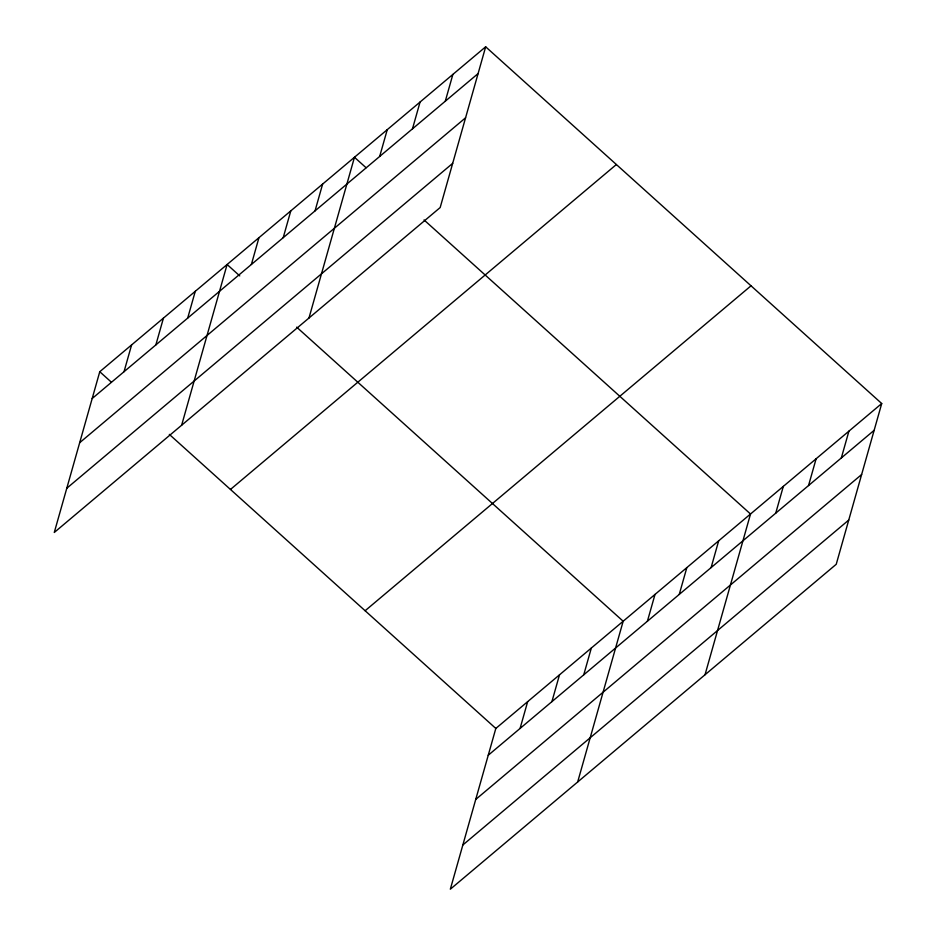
<?xml version="1.0" encoding="UTF-8"?>
<svg xmlns="http://www.w3.org/2000/svg" width="936" height="936" viewBox="0 0 936 936"><rect width="100%" height="100%" fill="white"/><g stroke="black" fill="none" stroke-linecap="round" stroke-linejoin="round"><path stroke-width="1.4" d="M485.667 46.8L99.766 371.721L54.276 532.467L440.177 207.546L485.667 46.8L881.724 403.533L836.234 564.279L450.333 889.2L495.823 728.454L881.724 403.533M124.02 371.709L131.602 344.916M155.856 344.904L163.437 318.111M187.691 318.1L195.273 291.307M181.631 425.248L227.109 264.502L239.756 275.898M251.374 264.478L258.944 237.697M283.21 237.674L290.792 210.892M315.046 210.869L322.627 184.076M308.974 318.018L354.463 157.271L366.058 167.719M379.677 156.441L387.258 129.659M412.483 128.829L420.065 102.036M445.29 101.205L452.872 74.424M520.077 728.442L527.658 701.649M551.912 701.626L559.494 674.844M583.748 674.821L591.33 648.04M577.676 781.969L623.165 621.235L296.677 327.155M647.419 621.212L655.001 594.43M679.255 594.407L686.837 567.614M711.103 567.602L718.672 540.809M705.03 674.751L750.52 514.004L424.031 219.937M775.733 513.174L783.315 486.392M808.54 485.55L816.122 458.769M841.335 457.938L848.917 431.145M92.184 398.514L478.085 73.593M79.677 442.716L465.578 117.796M66.784 488.264L452.696 163.344M230.467 489.446L616.368 164.525M365.122 610.74L751.023 285.808M488.241 755.247L874.142 430.314M475.734 799.449L861.635 474.529M462.84 844.997L848.741 520.065M99.766 371.721L111.361 382.169M169.322 434.386L495.823 728.454"/></g></svg>
